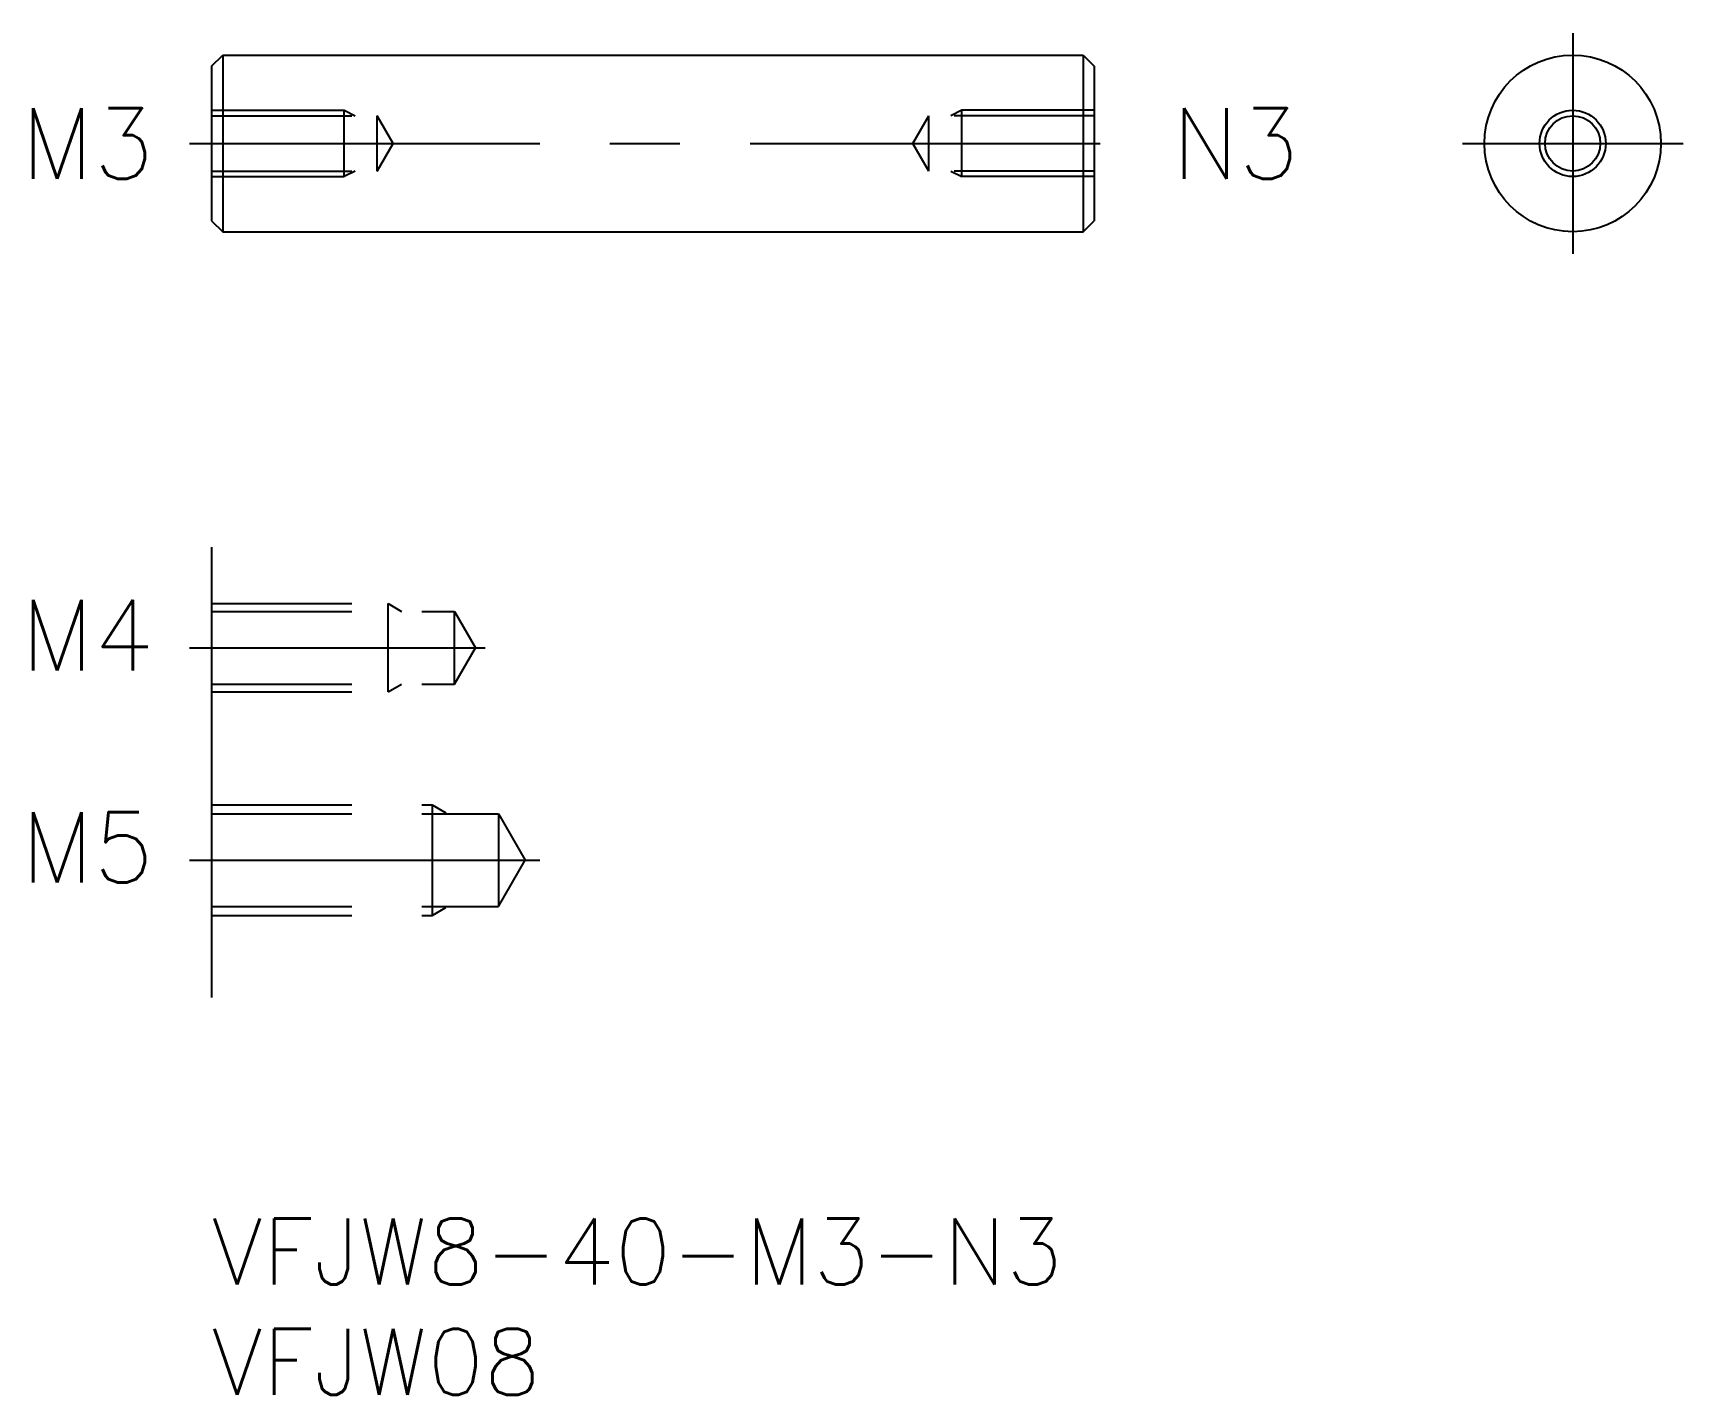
# Model space of a CAD drawing. Extents: x -8.1 to 66.7, y -8 to 53.7.
import ezdxf

# ---------------------------------------------------------------- set-up
doc = ezdxf.new("R2010")
doc.units = 0
doc.header["$LTSCALE"] = 0.5
doc.linetypes.add('CENTER', pattern=[50.8, 31.75, -6.35, 6.35, -6.35])
doc.linetypes.add('DASHED', pattern=[19.05, 12.7, -6.35])
for name, color, linetype in [('MSM_CENTER', 1, 'CENTER'), ('MSM_CONTINUOUS', 7, 'CONTINUOUS'), ('MSM_DASHED', 4, 'DASHED'), ('MSM_NARROW', 5, 'CONTINUOUS'), ('MSM_PART_NUMBER', 7, 'CONTINUOUS')]:
    doc.layers.add(name, color=color, linetype=linetype)
doc.styles.get("Standard").update_dxf_attribs({"font": 'txt.shx', "height": 3, "bigfont": 'bigfont.shx'})

# ---------------------------------------------------------------- blocks, each defined once
blk = doc.blocks.new('*U4')
at = {"layer": 'MSM_PART_NUMBER'}
blk.add_text('VFJW8-40-M3-N3', height=3, dxfattribs=at).set_placement((0, -3))
blk = doc.blocks.new('*U5')
at = {"layer": 'MSM_PART_NUMBER'}
blk.add_text('VFJW08', height=3, dxfattribs=at).set_placement((0, -8))

msp = doc.modelspace()

# ---------------------------------------------------------------- linework, layer by layer
at = {"layer": 'MSM_CENTER'}
for p, q in [((61.682, 53.691), (61.682, 43.691)), ((-1, 48.691), (41, 48.691)), ((56.682, 48.691), (66.682, 48.691)), ((-1, 25.844), (12.395, 25.844)), ((-1, 16.226), (15.7, 16.226))]:
    msp.add_line(p, q, dxfattribs=at)
at = {"layer": 'MSM_CONTINUOUS'}
for p, q in [((0, 52.191), (0.5, 52.691)), ((0.5, 52.691), (39.5, 52.691)), ((0.5, 52.691), (0.5, 44.691)), ((39.5, 52.691), (39.5, 44.691)), ((39.5, 52.691), (40, 52.191)), ((0, 52.191), (0, 45.191)), ((40, 52.191), (40, 45.191)), ((0, 45.191), (0.5, 44.691)), ((39.5, 44.691), (40, 45.191)), ((0.5, 44.691), (39.5, 44.691)), ((0, 30.409), (0, 10))]:
    msp.add_line(p, q, dxfattribs=at)
for radius in [4, 1.25]:
    msp.add_circle((61.682, 48.691), radius, dxfattribs=at)
at = {"layer": 'MSM_DASHED'}
for p, q in [((0, 50.191), (6, 50.191)), ((6, 47.191), (6, 50.191)), ((6, 50.191), (6.5, 49.941)), ((34, 50.191), (33.5, 49.941)), ((40, 50.191), (34, 50.191)), ((34, 47.191), (34, 50.191)), ((0, 49.941), (7.5, 49.941)), ((7.5, 47.441), (7.5, 49.941)), ((8.222, 48.691), (7.5, 49.941)), ((31.778, 48.691), (32.5, 49.941)), ((40, 49.941), (32.5, 49.941)), ((32.5, 47.441), (32.5, 49.941)), ((7.5, 47.441), (8.222, 48.691)), ((32.5, 47.441), (31.778, 48.691)), ((0, 47.441), (7.5, 47.441)), ((0, 47.191), (6, 47.191)), ((6.5, 47.441), (6, 47.191)), ((40, 47.441), (32.5, 47.441)), ((33.5, 47.441), (34, 47.191)), ((40, 47.191), (34, 47.191)), ((0, 27.844), (8, 27.844)), ((8, 23.844), (8, 27.844)), ((8, 27.844), (8.606, 27.494)), ((0, 27.494), (11, 27.494)), ((11, 27.494), (11.953, 25.844)), ((11, 24.194), (11, 27.494)), ((11, 24.194), (11.953, 25.844)), ((0, 24.194), (11, 24.194)), ((8, 23.844), (8.606, 24.194)), ((0, 23.844), (8, 23.844)), ((0, 18.726), (10, 18.726)), ((10, 18.726), (10, 13.726)), ((10, 18.726), (10.606, 18.376)), ((0, 18.326), (13, 18.326)), ((13, 18.326), (13, 14.126)), ((13, 18.326), (14.212, 16.226)), ((13, 14.126), (14.212, 16.226)), ((0, 14.126), (13, 14.126)), ((0, 13.726), (10, 13.726)), ((10, 13.726), (10.606, 14.076))]:
    msp.add_line(p, q, dxfattribs=at)
at = {"layer": 'MSM_NARROW'}
msp.add_circle((61.682, 48.691), 1.5, dxfattribs=at)

# ---------------------------------------------------------------- block references
at = {"layer": 'MSM_CONTINUOUS'}
for name in ['*U4', '*U5']:
    msp.add_blockref(name, (0, 0), dxfattribs=at)

# ---------------------------------------------------------------- texts
for s, p in [('M3', (-8.645, 47.082)), ('N3', (43.52, 47.082)), ('M4', (-8.645, 24.823)), ('M5', (-8.645, 15.206))]:
    msp.add_text(s, height=3.2, dxfattribs=at).set_placement(p)

doc.saveas('drawing.dxf')
